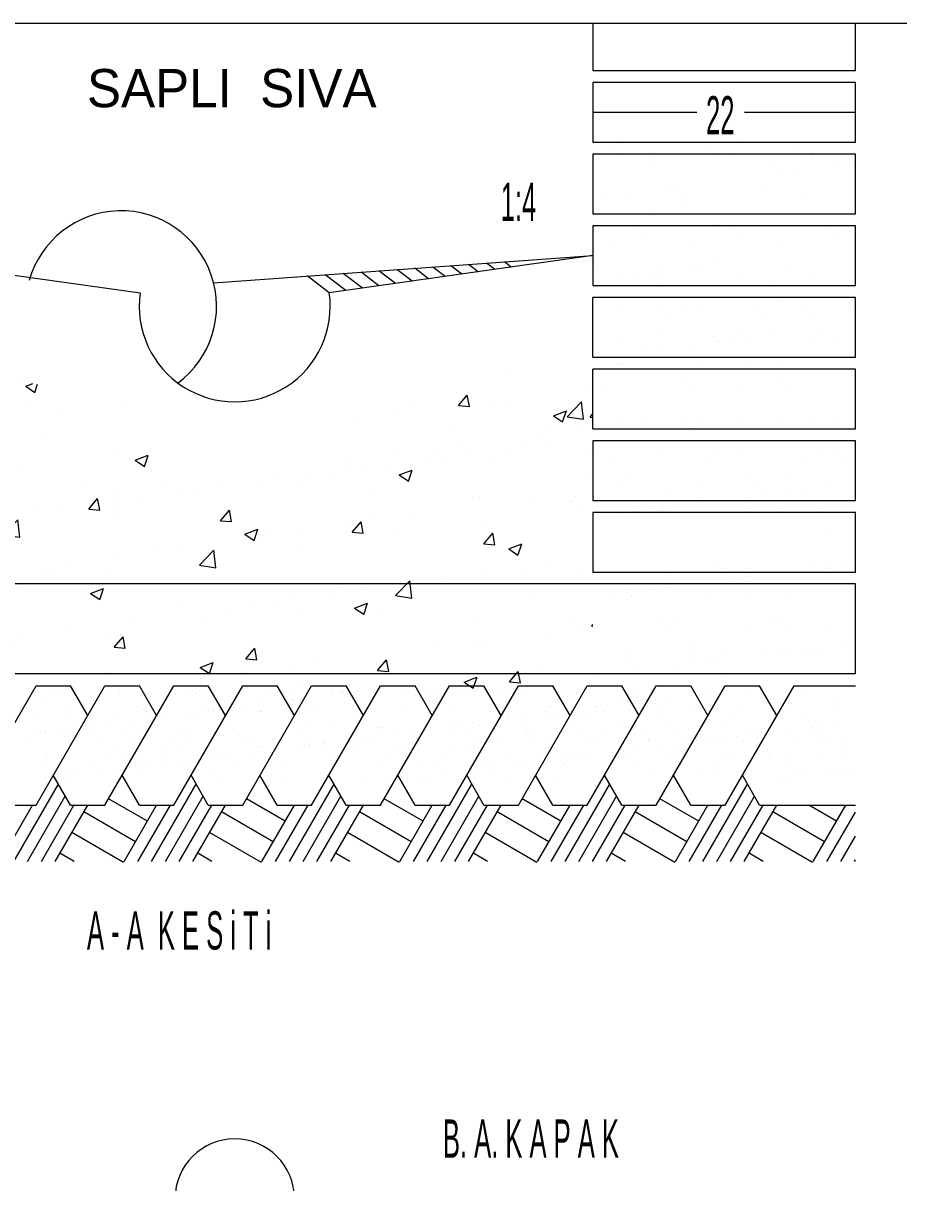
# Model space of a CAD drawing. Header units: millimetres. Extents: x 35860 to 71103, y -11298 to -8385.
# Drawn here: x 68276.5 to 68637.4, y -10281.7 to -9808.2 of the extents above; entities that cross this region are included whole.
import ezdxf

# ---------------------------------------------------------------- set-up
doc = ezdxf.new("R2010")
doc.units = ezdxf.units.MM
doc.header["$MEASUREMENT"] = 0
doc.layers.get('0').update_dxf_attribs({"lineweight": 15})
doc.layers.add('02', color=2, linetype='Continuous', lineweight=20)

# ---------------------------------------------------------------- blocks, each defined once
blk = doc.blocks.new('*X547')
at = {"color": 0}
for p, q in [((156.2503, 86.2706), (156.2503, 86.2706)), ((156.2687, 86.2537), (156.2687, 86.2537)), ((156.6563, 86.2618), (156.6563, 86.2618)), ((156.2211, 86.2252), (156.2211, 86.2252)), ((156.5325, 86.2257), (156.5325, 86.2257)), ((156.6283, 86.2124), (156.6283, 86.2124)), ((156.844, 86.2263), (156.844, 86.2263)), ((156.8842, 86.2112), (156.8842, 86.2112)), ((156.2633, 86.1983), (156.2633, 86.1983)), ((156.3557, 86.174), (156.3557, 86.174)), ((156.3666, 86.2091), (156.3666, 86.2091)), ((156.5747, 86.1989), (156.5747, 86.1989)), ((156.8861, 86.1994), (156.8861, 86.1994)), ((157.0223, 86.1779), (157.0223, 86.1779)), ((156.7558, 86.1706), (156.7558, 86.1706)), ((156.7743, 86.1537), (156.7743, 86.1537)), ((156.8344, 86.1531), (156.8344, 86.1531)), ((156.9702, 86.171), (156.9702, 86.171)), ((156.4151, 86.1016), (156.4151, 86.1016)), ((156.4319, 86.1002), (156.4319, 86.1002)), ((156.7265, 86.1021), (156.7265, 86.1021)), ((156.2147, 86.0716), (156.2147, 86.0716)), ((156.296, 86.0823), (156.296, 86.0823)), ((156.4552, 86.0828), (156.4552, 86.0828)), ((156.4736, 86.0659), (156.4736, 86.0659)), ((156.8613, 86.0739), (156.8613, 86.0739)), ((156.3729, 86.0164), (156.3729, 86.0164)), ((156.5606, 85.9862), (156.5606, 85.9862)), ((156.6346, 86.0197), (156.6346, 86.0197)), ((156.8904, 86.0185), (156.8904, 86.0185)), ((156.9608, 85.9827), (156.9608, 85.9827)), ((156.173, 85.9781), (156.173, 85.9781)), ((156.3019, 85.9747), (156.3019, 85.9747)), ((156.3441, 85.9479), (156.3441, 85.9479)), ((156.6133, 85.9753), (156.6133, 85.9753)), ((156.6555, 85.9484), (156.6555, 85.9484)), ((156.9247, 85.9759), (156.9247, 85.9759)), ((156.9669, 85.949), (156.9669, 85.949)), ((156.9792, 85.9659), (156.9792, 85.9659)), ((156.244, 85.9175), (156.244, 85.9175)), ((156.4998, 85.9162), (156.4998, 85.9162)), ((156.7699, 85.926), (156.7699, 85.926)), ((156.1845, 85.8506), (156.1845, 85.8506)), ((156.3882, 85.8355), (156.3882, 85.8355)), ((156.4959, 85.8512), (156.4959, 85.8512)), ((156.5241, 85.8534), (156.5241, 85.8534)), ((156.5761, 85.8602), (156.5761, 85.8602)), ((156.8073, 85.8517), (156.8073, 85.8517)), ((156.2549, 85.8179), (156.2549, 85.8179)), ((156.3069, 85.8248), (156.3069, 85.8248)), ((156.3596, 85.8072), (156.3596, 85.8072)), ((156.3792, 85.8237), (156.3792, 85.8237)), ((156.6409, 85.827), (156.6409, 85.827)), ((156.7656, 85.7984), (156.7656, 85.7984)), ((156.8967, 85.8258), (156.8967, 85.8258)), ((156.378, 85.7903), (156.378, 85.7903)), ((156.2503, 85.7248), (156.2503, 85.7248)), ((156.3827, 85.7243), (156.3827, 85.7243)), ((156.5061, 85.7235), (156.5061, 85.7235)), ((156.6941, 85.7249), (156.6941, 85.7249)), ((156.7762, 85.7333), (156.7762, 85.7333)), ((157.0055, 85.7255), (157.0055, 85.7255)), ((156.4248, 85.6975), (156.4248, 85.6975)), ((156.465, 85.7106), (156.465, 85.7106)), ((156.7362, 85.698), (156.7362, 85.698)), ((156.8651, 85.7072), (156.8651, 85.7072)), ((156.8836, 85.6903), (156.8836, 85.6903)), ((156.3855, 85.631), (156.3855, 85.631)), ((156.5645, 85.6194), (156.5645, 85.6194)), ((156.6163, 85.6066), (156.6163, 85.6066)), ((156.6472, 85.6343), (156.6472, 85.6343)), ((156.6683, 85.6135), (156.6683, 85.6135)), ((156.7496, 85.6242), (156.7496, 85.6242)), ((156.903, 85.6331), (156.903, 85.6331)), ((156.9706, 85.6106), (156.9706, 85.6106)), ((156.2652, 85.6002), (156.2652, 85.6002)), ((156.3471, 85.5712), (156.3471, 85.5712)), ((156.3991, 85.578), (156.3991, 85.578)), ((156.4804, 85.5887), (156.4804, 85.5887)), ((156.5766, 85.6008), (156.5766, 85.6008)), ((156.583, 85.6025), (156.583, 85.6025)), ((156.8881, 85.6013), (156.8881, 85.6013)), ((156.2113, 85.5533), (156.2113, 85.5533)), ((156.2566, 85.5321), (156.2566, 85.5321)), ((156.2639, 85.5316), (156.2639, 85.5316)), ((156.5124, 85.5309), (156.5124, 85.5309)), ((156.7825, 85.5406), (156.7825, 85.5406)), ((156.2823, 85.5147), (156.2823, 85.5147)), ((156.67, 85.5228), (156.67, 85.5228)), ((156.4634, 85.4739), (156.4634, 85.4739)), ((156.7748, 85.4745), (156.7748, 85.4745)), ((156.1942, 85.4465), (156.1942, 85.4465)), ((156.5056, 85.4471), (156.5056, 85.4471)), ((156.6535, 85.4417), (156.6535, 85.4417)), ((156.817, 85.4476), (156.817, 85.4476)), ((156.2629, 85.3394), (156.2629, 85.3394)), ((156.346, 85.3498), (156.346, 85.3498)), ((156.4689, 85.3438), (156.4689, 85.3438)), ((156.5187, 85.3382), (156.5187, 85.3382)), ((156.6574, 85.3503), (156.6574, 85.3503)), ((156.7888, 85.3479), (156.7888, 85.3479)), ((156.9688, 85.3509), (156.9688, 85.3509)), ((156.4873, 85.3269), (156.4873, 85.3269)), ((156.8749, 85.335), (156.8749, 85.335)), ((156.0343, 85.2711), (156.0343, 85.2711)), ((155.6838, 85.2249), (155.6838, 85.2249)), ((155.7651, 85.2356), (155.7651, 85.2356)), ((155.9009, 85.2535), (155.9009, 85.2535)), ((155.953, 85.2604), (155.953, 85.2604)), ((156.1867, 85.2392), (156.1867, 85.2392)), ((156.3981, 85.2456), (156.3981, 85.2456)), ((156.5743, 85.2472), (156.5743, 85.2472)), ((156.6598, 85.249), (156.6598, 85.249)), ((156.9156, 85.2478), (156.9156, 85.2478)), ((156.9745, 85.2438), (156.9745, 85.2438)), ((156.9929, 85.2269), (156.9929, 85.2269)), ((155.4146, 85.1895), (155.4146, 85.1895)), ((155.4959, 85.2002), (155.4959, 85.2002)), ((155.6318, 85.2181), (155.6318, 85.2181)), ((156.2328, 85.2229), (156.2328, 85.2229)), ((156.5442, 85.2235), (156.5442, 85.2235)), ((156.8556, 85.2241), (156.8556, 85.2241)), ((155.1455, 85.1541), (155.1455, 85.1541)), ((155.2268, 85.1648), (155.2268, 85.1648)), ((155.3626, 85.1826), (155.3626, 85.1826)), ((156.2737, 85.1594), (156.2737, 85.1594)), ((156.6738, 85.156), (156.6738, 85.156)), ((156.7951, 85.1552), (156.7951, 85.1552)), ((154.8242, 85.1118), (154.8242, 85.1118)), ((154.8763, 85.1186), (154.8763, 85.1186)), ((154.9576, 85.1293), (154.9576, 85.1293)), ((155.0934, 85.1472), (155.0934, 85.1472)), ((156.2692, 85.1467), (156.2692, 85.1467)), ((156.525, 85.1455), (156.525, 85.1455)), ((156.6923, 85.1391), (156.6923, 85.1391)), ((156.8007, 85.113), (156.8007, 85.113)), ((156.8527, 85.1199), (156.8527, 85.1199)), ((156.934, 85.1306), (156.934, 85.1306)), ((154.5551, 85.0763), (154.5551, 85.0763)), ((154.6071, 85.0832), (154.6071, 85.0832)), ((154.6884, 85.0939), (154.6884, 85.0939)), ((156.4267, 85.0994), (156.4267, 85.0994)), ((156.5315, 85.0776), (156.5315, 85.0776)), ((156.5835, 85.0845), (156.5835, 85.0845)), ((156.6648, 85.0952), (156.6648, 85.0952)), ((156.7382, 85.0999), (156.7382, 85.0999)), ((154.3379, 85.0477), (154.3379, 85.0477)), ((154.4192, 85.0584), (154.4192, 85.0584)), ((156.2623, 85.0422), (156.2623, 85.0422)), ((156.3144, 85.049), (156.3144, 85.049)), ((156.3732, 85.0682), (156.3732, 85.0682)), ((156.3917, 85.0513), (156.3917, 85.0513)), ((156.3957, 85.0597), (156.3957, 85.0597)), ((156.4044, 85.053), (156.4044, 85.053)), ((156.6661, 85.0563), (156.6661, 85.0563)), ((156.7793, 85.0594), (156.7793, 85.0594)), ((156.9219, 85.0551), (156.9219, 85.0551)), ((156.9364, 84.9737), (156.9364, 84.9737)), ((156.178, 84.8839), (156.178, 84.8839)), ((157.0262, 84.8838), (157.0262, 84.8838)), ((156.1961, 84.8484), (156.1961, 84.8484)), ((156.4107, 84.8603), (156.4107, 84.8603)), ((156.5075, 84.849), (156.5075, 84.849)), ((156.5782, 84.8804), (156.5782, 84.8804)), ((156.5966, 84.8635), (156.5966, 84.8635)), ((156.6724, 84.8636), (156.6724, 84.8636)), ((156.757, 84.8484), (156.757, 84.8484)), ((156.8189, 84.8495), (156.8189, 84.8495)), ((156.8929, 84.8663), (156.8929, 84.8663)), ((156.9282, 84.8624), (156.9282, 84.8624)), ((156.9449, 84.8731), (156.9449, 84.8731)), ((156.9842, 84.8716), (156.9842, 84.8716)), ((156.4879, 84.813), (156.4879, 84.813)), ((156.6237, 84.8308), (156.6237, 84.8308)), ((156.6757, 84.8377), (156.6757, 84.8377)), ((156.2187, 84.7775), (156.2187, 84.7775)), ((156.2776, 84.7926), (156.2776, 84.7926)), ((156.296, 84.7758), (156.296, 84.7758)), ((156.3545, 84.7954), (156.3545, 84.7954)), ((156.4066, 84.8022), (156.4066, 84.8022)), ((156.6836, 84.7838), (156.6836, 84.7838)), ((156.2818, 84.7614), (156.2818, 84.7614)), ((156.5376, 84.7601), (156.5376, 84.7601)), ((156.8077, 84.7699), (156.8077, 84.7699)), ((156.383, 84.696), (156.383, 84.696)), ((156.4365, 84.6953), (156.4365, 84.6953)), ((156.7479, 84.6958), (156.7479, 84.6958)), ((156.417, 84.6676), (156.417, 84.6676)), ((156.6787, 84.6709), (156.6787, 84.6709)), ((156.7832, 84.6926), (156.7832, 84.6926)), ((156.8016, 84.6757), (156.8016, 84.6757)), ((156.9345, 84.6697), (156.9345, 84.6697)), ((156.9851, 84.6195), (156.9851, 84.6195)), ((156.2769, 84.598), (156.2769, 84.598)), ((156.4825, 84.6048), (156.4825, 84.6048)), ((156.501, 84.5879), (156.501, 84.5879)), ((156.5883, 84.5986), (156.5883, 84.5986)), ((156.7159, 84.5841), (156.7159, 84.5841)), ((156.7679, 84.5909), (156.7679, 84.5909)), ((156.8492, 84.6016), (156.8492, 84.6016)), ((156.8886, 84.596), (156.8886, 84.596)), ((156.8997, 84.5991), (156.8997, 84.5991)), ((156.2881, 84.5687), (156.2881, 84.5687)), ((156.4467, 84.5486), (156.4467, 84.5486)), ((156.4988, 84.5555), (156.4988, 84.5555)), ((156.5439, 84.5674), (156.5439, 84.5674)), ((156.5801, 84.5662), (156.5801, 84.5662)), ((156.814, 84.5772), (156.814, 84.5772)), ((156.1775, 84.5132), (156.1775, 84.5132)), ((156.1819, 84.5171), (156.1819, 84.5171)), ((156.2296, 84.52), (156.2296, 84.52)), ((156.3109, 84.5307), (156.3109, 84.5307)), ((156.588, 84.5082), (156.588, 84.5082))]:
    blk.add_line(p, q, dxfattribs=at)
blk = doc.blocks.new('*X546')
at = {"color": 0}
for p, q in [((155.899, 85.5004), (155.899, 85.5004)), ((153.9747, 85.48), (153.9747, 85.48)), ((154.1666, 85.4882), (154.1666, 85.4882)), ((154.295, 85.4664), (154.295, 85.4664)), ((154.3154, 85.4576), (154.339, 85.4666)), ((154.3154, 85.4576), (154.3453, 85.4374)), ((154.3453, 85.4373), (154.3544, 85.4644)), ((156.1491, 85.455), (156.1491, 85.455)), ((155.7293, 85.3945), (155.7582, 85.429)), ((155.7652, 85.3913), (155.7583, 85.4289)), ((154.1012, 85.3994), (154.1012, 85.3994)), ((154.3109, 85.4035), (154.3109, 85.4035)), ((154.4215, 85.3858), (154.4215, 85.3858)), ((154.6282, 85.4085), (154.6282, 85.4085)), ((155.5762, 85.4123), (155.5762, 85.4123)), ((155.7293, 85.3945), (155.7652, 85.3914)), ((155.8375, 85.41), (155.8375, 85.41)), ((155.8965, 85.3988), (155.8965, 85.3988)), ((156.04, 85.3615), (156.082, 85.3776)), ((156.0699, 85.3412), (156.082, 85.3775)), ((156.0847, 85.3583), (156.1315, 85.4071)), ((156.1382, 85.35), (156.1315, 85.4069)), ((153.9993, 85.3585), (153.9993, 85.3585)), ((154.2783, 85.3484), (154.2783, 85.3484)), ((155.3824, 85.3452), (155.3824, 85.3452)), ((155.5344, 85.3716), (155.5344, 85.3716)), ((156.04, 85.3615), (156.0698, 85.3413)), ((156.0847, 85.3583), (156.1381, 85.3501)), ((156.1597, 85.3569), (156.1685, 85.3675)), ((156.1597, 85.3569), (156.1685, 85.3561)), ((154.3862, 85.3012), (154.3862, 85.3012)), ((155.7027, 85.3317), (155.7027, 85.3317)), ((156.023, 85.3182), (156.023, 85.3182)), ((156.1201, 85.3136), (156.1201, 85.3136)), ((153.8285, 85.2707), (153.8533, 85.2802)), ((153.8412, 85.2438), (153.8534, 85.28)), ((153.9284, 85.2884), (153.9284, 85.2884)), ((154.159, 85.2713), (154.159, 85.2713)), ((155.7411, 85.2637), (155.7411, 85.2637)), ((156.003, 85.2908), (156.003, 85.2908)), ((153.8285, 85.2524), (153.8411, 85.2439)), ((154.0088, 85.2515), (154.0088, 85.2515)), ((154.6117, 85.246), (154.6117, 85.246)), ((154.6736, 85.216), (154.7156, 85.2321)), ((154.7035, 85.1957), (154.7156, 85.232)), ((155.5139, 85.2338), (155.5139, 85.2338)), ((155.6531, 85.2307), (155.6531, 85.2307)), ((156.1418, 85.2553), (156.1418, 85.2553)), ((154.3036, 85.2037), (154.3036, 85.2037)), ((154.6736, 85.216), (154.7034, 85.1959)), ((155.3637, 85.214), (155.3637, 85.214)), ((155.8302, 85.2103), (155.8302, 85.2103)), ((153.8553, 85.175), (153.8553, 85.175)), ((153.992, 85.1587), (153.992, 85.1587)), ((154.1756, 85.1614), (154.1756, 85.1614)), ((155.3032, 85.1706), (155.3032, 85.1706)), ((155.5271, 85.1719), (155.5271, 85.1719)), ((155.5358, 85.1679), (155.5778, 85.1841)), ((155.5358, 85.1679), (155.5657, 85.1478)), ((155.5657, 85.1477), (155.5779, 85.1839)), ((156.1468, 85.159), (156.1468, 85.159)), ((154.0911, 85.0938), (154.12, 85.1283)), ((154.1271, 85.0906), (154.1201, 85.1282)), ((154.4959, 85.1479), (154.4959, 85.1479)), ((154.6073, 85.1145), (154.6073, 85.1145)), ((154.7575, 85.1342), (154.7575, 85.1342)), ((155.2191, 85.1296), (155.2191, 85.1296)), ((154.0911, 85.0938), (154.127, 85.0907)), ((154.5215, 85.0562), (154.5504, 85.0906)), ((154.5574, 85.0529), (154.5505, 85.0905)), ((155.4568, 85.1073), (155.4568, 85.1073)), ((155.7771, 85.0938), (155.7771, 85.0938)), ((155.7969, 85.0989), (155.7969, 85.0989)), ((155.9622, 85.077), (155.9622, 85.077)), ((156.0974, 85.0803), (156.0974, 85.0803)), ((156.1124, 85.0968), (156.1124, 85.0968)), ((154.1694, 85.0225), (154.2114, 85.0386)), ((154.1993, 85.0022), (154.2115, 85.0385)), ((154.2284, 85.0646), (154.2284, 85.0646)), ((154.5215, 85.0562), (154.5573, 85.053)), ((154.6034, 85.0505), (154.6034, 85.0505)), ((154.6044, 85.0462), (154.6044, 85.0462)), ((154.9518, 85.0185), (154.9808, 85.053)), ((154.9878, 85.0153), (154.9808, 85.0529)), ((155.447, 85.0389), (155.447, 85.0389)), ((156.1345, 85.0555), (156.1345, 85.0555)), ((153.8509, 85.0149), (153.8509, 85.0149)), ((154.0011, 85.0347), (154.0011, 85.0347)), ((154.1694, 85.0225), (154.1993, 85.0023)), ((154.2433, 84.9725), (154.29, 85.0212)), ((154.2967, 84.9641), (154.2901, 85.0211)), ((154.2963, 85.004), (154.2963, 85.004)), ((154.9518, 85.0185), (154.9877, 85.0154)), ((155.3822, 84.9809), (155.4111, 85.0153)), ((155.4181, 84.9776), (155.4112, 85.0152)), ((155.5833, 85.0271), (155.5833, 85.0271)), ((155.8229, 85.0106), (155.8229, 85.0106)), ((154.2433, 84.9725), (154.2966, 84.9642)), ((154.2535, 84.9904), (154.2535, 84.9904)), ((155.0317, 84.9744), (155.0737, 84.9905)), ((155.0317, 84.9744), (155.0615, 84.9543)), ((155.0616, 84.9542), (155.0738, 84.9904)), ((155.0971, 84.9788), (155.0971, 84.9788)), ((155.2059, 84.9774), (155.2059, 84.9774)), ((155.3561, 84.9972), (155.3561, 84.9972)), ((155.3822, 84.9809), (155.4181, 84.9777)), ((155.5198, 84.9721), (155.5198, 84.9721)), ((155.8125, 84.9432), (155.8415, 84.9777)), ((155.8485, 84.94), (155.8415, 84.9776)), ((153.9036, 84.9304), (153.9036, 84.9304)), ((153.9847, 84.959), (153.9847, 84.959)), ((154.8269, 84.9275), (154.8269, 84.9275)), ((154.8836, 84.8732), (154.9303, 84.9219)), ((154.937, 84.8648), (154.9304, 84.9218)), ((155.2118, 84.9299), (155.2118, 84.9299)), ((155.8125, 84.9432), (155.8484, 84.9401)), ((155.894, 84.9264), (155.936, 84.9425)), ((155.894, 84.9264), (155.9238, 84.9062)), ((155.9239, 84.9061), (155.9361, 84.9424)), ((154.5997, 84.8976), (154.5997, 84.8976)), ((154.7472, 84.9188), (154.7472, 84.9188)), ((154.9001, 84.8849), (154.9001, 84.8849)), ((156.0261, 84.889), (156.0261, 84.889)), ((154.0588, 84.8549), (154.0588, 84.8549)), ((154.3973, 84.8587), (154.3973, 84.8587)), ((154.4495, 84.8778), (154.4495, 84.8778)), ((154.5971, 84.8465), (154.5971, 84.8465)), ((154.8836, 84.8732), (154.937, 84.8649)), ((155.9546, 84.8601), (155.9546, 84.8601)), ((156.1272, 84.8558), (156.1272, 84.8558)), ((154.0705, 84.8279), (154.0705, 84.8279)), ((154.3791, 84.8413), (154.3791, 84.8413)), ((154.6994, 84.8278), (154.6994, 84.8278)), ((155.0197, 84.8143), (155.0197, 84.8143)), ((155.5239, 84.7739), (155.5707, 84.8226)), ((155.5774, 84.7655), (155.5707, 84.8225)), ((155.6761, 84.8289), (155.6761, 84.8289)), ((155.8044, 84.8403), (155.8044, 84.8403)), ((155.8156, 84.8108), (155.8156, 84.8108)), ((153.8433, 84.798), (153.8433, 84.798)), ((153.865, 84.7878), (153.865, 84.7878)), ((154.0473, 84.7986), (154.0473, 84.7986)), ((154.1853, 84.7743), (154.1853, 84.7743)), ((154.289, 84.8043), (154.289, 84.8043)), ((154.5276, 84.7809), (154.5696, 84.797)), ((154.5276, 84.7809), (154.5574, 84.7608)), ((154.5575, 84.7606), (154.5696, 84.7969)), ((155.34, 84.8007), (155.34, 84.8007)), ((155.4255, 84.7904), (155.4255, 84.7904)), ((155.5125, 84.7724), (155.5125, 84.7724)), ((155.5239, 84.7739), (155.5773, 84.7656)), ((155.6603, 84.7872), (155.6603, 84.7872)), ((155.9806, 84.7737), (155.9806, 84.7737)), ((153.9774, 84.7593), (153.9774, 84.7593)), ((154.5056, 84.7607), (154.5056, 84.7607)), ((154.8259, 84.7472), (154.8259, 84.7472)), ((155.048, 84.7408), (155.048, 84.7408)), ((155.1462, 84.7337), (155.1462, 84.7337)), ((155.1982, 84.7605), (155.1982, 84.7605)), ((155.3262, 84.7688), (155.3262, 84.7688)), ((155.3898, 84.7328), (155.4319, 84.749)), ((155.3898, 84.7328), (155.4197, 84.7127)), ((155.4198, 84.7126), (155.4319, 84.7488)), ((154.9763, 84.7088), (154.9763, 84.7088)), ((155.2045, 84.7302), (155.2045, 84.7302)), ((155.4665, 84.7201), (155.4665, 84.7201)), ((155.7868, 84.7066), (155.7868, 84.7066)), ((154.1744, 84.6425), (154.2033, 84.677)), ((154.2103, 84.6393), (154.2034, 84.6769)), ((154.4418, 84.661), (154.4418, 84.661)), ((154.6691, 84.6909), (154.6691, 84.6909)), ((154.8928, 84.6852), (154.8928, 84.6852)), ((156.1071, 84.6931), (156.1071, 84.6931)), ((156.1643, 84.6746), (156.1685, 84.679)), ((156.1643, 84.6746), (156.1685, 84.6739)), ((154.1744, 84.6425), (154.2102, 84.6394)), ((154.2916, 84.6412), (154.2916, 84.6412)), ((154.5898, 84.6468), (154.5898, 84.6468)), ((154.6047, 84.6049), (154.6337, 84.6393)), ((154.6264, 84.6487), (154.6264, 84.6487)), ((154.6407, 84.6016), (154.6337, 84.6392)), ((155.7967, 84.6235), (155.7967, 84.6235)), ((156.024, 84.6534), (156.024, 84.6534)), ((156.1199, 84.6561), (156.1199, 84.6561)), ((153.9127, 84.5913), (153.9127, 84.5913)), ((154.0234, 84.5874), (154.0654, 84.6035)), ((154.0234, 84.5874), (154.0533, 84.5672)), ((154.0533, 84.5671), (154.0655, 84.6034)), ((154.2765, 84.5887), (154.2765, 84.5887)), ((154.2817, 84.6045), (154.2817, 84.6045)), ((154.6047, 84.6049), (154.6406, 84.6017)), ((155.0351, 84.5672), (155.064, 84.6017)), ((155.071, 84.564), (155.0641, 84.6016)), ((155.6465, 84.6037), (155.6465, 84.6037)), ((155.8083, 84.6111), (155.8083, 84.6111)), ((153.9394, 84.5499), (153.9394, 84.5499)), ((153.9701, 84.5595), (153.9701, 84.5595)), ((154.8857, 84.5393), (154.9277, 84.5555)), ((154.9156, 84.5191), (154.9278, 84.5553)), ((155.0351, 84.5672), (155.0709, 84.5641)), ((155.2676, 84.5538), (155.2676, 84.5538)), ((155.4654, 84.5296), (155.4944, 84.564)), ((155.5014, 84.5263), (155.4944, 84.5639)), ((155.5052, 84.5727), (155.5052, 84.5727)), ((153.9266, 84.5286), (153.9266, 84.5286)), ((154.2597, 84.5363), (154.2597, 84.5363)), ((154.58, 84.5228), (154.58, 84.5228)), ((154.8857, 84.5393), (154.9156, 84.5192)), ((154.9003, 84.5093), (154.9003, 84.5093)), ((155.0404, 84.5239), (155.0404, 84.5239)), ((155.1972, 84.5304), (155.1972, 84.5304)), ((155.4654, 84.5296), (155.5013, 84.5264)), ((155.748, 84.4913), (155.79, 84.5074)), ((155.7779, 84.471), (155.7901, 84.5073)), ((155.8958, 84.4919), (155.9247, 84.5264)), ((155.9317, 84.4886), (155.9248, 84.5263)), ((156.0013, 84.531), (156.0013, 84.531)), ((154.8855, 84.4854), (154.8855, 84.4854)), ((154.8902, 84.5041), (154.8902, 84.5041)), ((155.2206, 84.4957), (155.2206, 84.4957)), ((155.5409, 84.4822), (155.5409, 84.4822)), ((155.6514, 84.4709), (155.6514, 84.4709)), ((155.748, 84.4913), (155.7778, 84.4711)), ((155.8612, 84.4687), (155.8612, 84.4687)), ((155.8958, 84.4919), (155.9317, 84.4888))]:
    blk.add_line(p, q, dxfattribs=at)
blk = doc.blocks.new('*X540')
at = {"color": 0}
for p, q in [((154.3749, 84.4438), (154.3749, 84.4438)), ((154.3893, 84.4613), (154.3893, 84.4613)), ((154.4319, 84.4518), (154.4319, 84.4518)), ((154.5284, 84.443), (154.5284, 84.443)), ((154.6188, 84.4521), (154.6188, 84.4521)), ((154.6219, 84.4661), (154.6219, 84.4661)), ((154.6904, 84.4489), (154.6904, 84.4489)), ((154.8056, 84.4524), (154.8056, 84.4524)), ((154.8475, 84.4509), (154.8475, 84.4509)), ((154.862, 84.464), (154.862, 84.464)), ((154.873, 84.4539), (154.873, 84.4539)), ((154.9925, 84.4528), (154.9925, 84.4528)), ((155.001, 84.4501), (155.001, 84.4501)), ((155.1056, 84.4587), (155.1056, 84.4587)), ((155.157, 84.4306), (155.157, 84.4306)), ((155.163, 84.456), (155.163, 84.456)), ((155.1793, 84.4531), (155.1793, 84.4531)), ((155.1883, 84.4347), (155.1883, 84.4347)), ((155.2371, 84.4411), (155.2371, 84.4411)), ((155.3185, 84.4519), (155.3185, 84.4519)), ((155.3201, 84.458), (155.3201, 84.458)), ((155.3457, 84.4567), (155.3457, 84.4567)), ((155.3498, 84.456), (155.3498, 84.456)), ((155.3567, 84.4465), (155.3567, 84.4465)), ((155.3662, 84.4534), (155.3662, 84.4534)), ((155.3986, 84.4624), (155.3986, 84.4624)), ((155.4736, 84.4572), (155.4736, 84.4572)), ((155.553, 84.4538), (155.553, 84.4538)), ((155.5893, 84.4514), (155.5893, 84.4514)), ((155.6356, 84.4631), (155.6356, 84.4631)), ((155.7399, 84.4541), (155.7399, 84.4541)), ((155.7927, 84.4651), (155.7927, 84.4651)), ((155.8294, 84.4493), (155.8294, 84.4493)), ((155.8405, 84.4392), (155.8405, 84.4392)), ((155.9267, 84.4545), (155.9267, 84.4545)), ((155.9462, 84.4643), (155.9462, 84.4643)), ((156.073, 84.444), (156.073, 84.444)), ((156.1136, 84.4548), (156.1136, 84.4548)), ((156.3004, 84.4551), (156.3004, 84.4551)), ((156.3131, 84.4419), (156.3131, 84.4419)), ((156.3242, 84.4318), (156.3242, 84.4318)), ((156.3429, 84.4314), (156.3429, 84.4314)), ((156.3741, 84.4355), (156.3741, 84.4355)), ((156.4229, 84.4419), (156.4229, 84.4419)), ((156.4873, 84.4555), (156.4873, 84.4555)), ((156.5044, 84.4526), (156.5044, 84.4526)), ((156.5356, 84.4568), (156.5356, 84.4568)), ((156.5567, 84.4366), (156.5567, 84.4366)), ((156.5844, 84.4632), (156.5844, 84.4632)), ((156.6741, 84.4558), (156.6741, 84.4558)), ((156.7968, 84.4346), (156.7968, 84.4346)), ((156.861, 84.4562), (156.861, 84.4562)), ((154.3362, 84.3934), (154.3362, 84.3934)), ((154.4415, 84.4134), (154.4415, 84.4134)), ((154.523, 84.3937), (154.523, 84.3937)), ((154.6816, 84.4114), (154.6816, 84.4114)), ((154.6927, 84.4013), (154.6927, 84.4013)), ((154.7099, 84.3941), (154.7099, 84.3941)), ((154.8653, 84.3922), (154.8653, 84.3922)), ((154.8967, 84.3944), (154.8967, 84.3944)), ((154.914, 84.3986), (154.914, 84.3986)), ((154.9252, 84.4061), (154.9252, 84.4061)), ((154.9286, 84.3946), (154.9286, 84.3946)), ((154.9955, 84.4094), (154.9955, 84.4094)), ((155.0268, 84.4135), (155.0268, 84.4135)), ((155.0755, 84.4199), (155.0755, 84.4199)), ((155.0836, 84.3947), (155.0836, 84.3947)), ((155.0857, 84.3966), (155.0857, 84.3966)), ((155.1653, 84.404), (155.1653, 84.404)), ((155.1764, 84.3939), (155.1764, 84.3939)), ((155.2392, 84.3959), (155.2392, 84.3959)), ((155.2704, 84.3951), (155.2704, 84.3951)), ((155.4012, 84.4017), (155.4012, 84.4017)), ((155.4089, 84.3987), (155.4089, 84.3987)), ((155.4573, 84.3954), (155.4573, 84.3954)), ((155.5583, 84.4037), (155.5583, 84.4037)), ((155.6441, 84.3958), (155.6441, 84.3958)), ((155.649, 84.3966), (155.649, 84.3966)), ((155.7118, 84.403), (155.7118, 84.403)), ((155.831, 84.3961), (155.831, 84.3961)), ((155.8738, 84.4088), (155.8738, 84.4088)), ((155.8927, 84.3913), (155.8927, 84.3913)), ((156.0178, 84.3964), (156.0178, 84.3964)), ((156.0309, 84.4108), (156.0309, 84.4108)), ((156.0511, 84.393), (156.0511, 84.393)), ((156.0999, 84.3994), (156.0999, 84.3994)), ((156.1814, 84.4101), (156.1814, 84.4101)), ((156.1843, 84.4101), (156.1843, 84.4101)), ((156.2047, 84.3968), (156.2047, 84.3968)), ((156.2126, 84.4142), (156.2126, 84.4142)), ((156.2614, 84.4207), (156.2614, 84.4207)), ((156.3464, 84.4159), (156.3464, 84.4159)), ((156.3915, 84.3971), (156.3915, 84.3971)), ((156.5035, 84.4179), (156.5035, 84.4179)), ((156.5784, 84.3975), (156.5784, 84.3975)), ((156.6569, 84.4172), (156.6569, 84.4172)), ((156.7652, 84.3978), (156.7652, 84.3978)), ((156.8079, 84.4244), (156.8079, 84.4244)), ((156.819, 84.423), (156.819, 84.423)), ((156.9521, 84.3981), (156.9521, 84.3981)), ((156.9761, 84.425), (156.9761, 84.425)), ((154.456, 84.3875), (154.456, 84.3875)), ((154.5012, 84.3587), (154.5012, 84.3587)), ((154.591, 84.3561), (154.591, 84.3561)), ((154.6131, 84.3895), (154.6131, 84.3895)), ((154.6725, 84.3668), (154.6725, 84.3668)), ((154.7038, 84.3709), (154.7038, 84.3709)), ((154.7449, 84.3534), (154.7449, 84.3534)), ((154.7525, 84.3774), (154.7525, 84.3774)), ((154.7666, 84.3888), (154.7666, 84.3888)), ((154.834, 84.3881), (154.834, 84.3881)), ((155.6601, 84.3865), (155.6601, 84.3865)), ((155.7769, 84.3569), (155.7769, 84.3569)), ((155.8584, 84.3676), (155.8584, 84.3676)), ((155.8896, 84.3717), (155.8896, 84.3717)), ((155.9384, 84.3781), (155.9384, 84.3781)), ((156.0199, 84.3889), (156.0199, 84.3889)), ((156.112, 84.3546), (156.112, 84.3546)), ((156.1327, 84.3893), (156.1327, 84.3893)), ((156.1438, 84.3791), (156.1438, 84.3791)), ((156.269, 84.3566), (156.269, 84.3566)), ((156.3764, 84.384), (156.3764, 84.384)), ((156.4225, 84.3558), (156.4225, 84.3558)), ((156.5846, 84.3617), (156.5846, 84.3617)), ((156.6165, 84.3819), (156.6165, 84.3819)), ((156.6275, 84.3718), (156.6275, 84.3718)), ((156.7416, 84.3637), (156.7416, 84.3637)), ((156.8601, 84.3766), (156.8601, 84.3766)), ((156.8951, 84.3629), (156.8951, 84.3629)), ((156.9628, 84.3576), (156.9628, 84.3576)), ((154.3495, 84.3243), (154.3495, 84.3243)), ((154.3787, 84.3282), (154.3787, 84.3282)), ((154.3807, 84.3284), (154.3807, 84.3284)), ((154.4295, 84.3348), (154.4295, 84.3348)), ((154.4551, 84.3176), (154.4551, 84.3176)), ((154.511, 84.3456), (154.511, 84.3456)), ((154.5123, 84.3486), (154.5123, 84.3486)), ((154.5322, 84.3274), (154.5322, 84.3274)), ((154.5422, 84.3497), (154.5422, 84.3497)), ((154.6419, 84.318), (154.6419, 84.318)), ((154.6942, 84.3333), (154.6942, 84.3333)), ((154.8288, 84.3183), (154.8288, 84.3183)), ((154.8513, 84.3353), (154.8513, 84.3353)), ((154.985, 84.3514), (154.985, 84.3514)), ((154.996, 84.3412), (154.996, 84.3412)), ((155.0048, 84.3345), (155.0048, 84.3345)), ((155.0156, 84.3186), (155.0156, 84.3186)), ((155.1668, 84.3404), (155.1668, 84.3404)), ((155.2025, 84.319), (155.2025, 84.319)), ((155.2286, 84.3461), (155.2286, 84.3461)), ((155.3239, 84.3424), (155.3239, 84.3424)), ((155.3893, 84.3193), (155.3893, 84.3193)), ((155.4687, 84.344), (155.4687, 84.344)), ((155.4773, 84.3416), (155.4773, 84.3416)), ((155.4797, 84.3339), (155.4797, 84.3339)), ((155.5354, 84.3251), (155.5354, 84.3251)), ((155.5666, 84.3292), (155.5666, 84.3292)), ((155.5762, 84.3197), (155.5762, 84.3197)), ((155.6154, 84.3356), (155.6154, 84.3356)), ((155.6394, 84.3475), (155.6394, 84.3475)), ((155.6969, 84.3463), (155.6969, 84.3463)), ((155.7123, 84.3387), (155.7123, 84.3387)), ((155.7281, 84.3504), (155.7281, 84.3504)), ((155.763, 84.32), (155.763, 84.32)), ((155.7965, 84.3495), (155.7965, 84.3495)), ((155.9499, 84.3487), (155.9499, 84.3487)), ((155.9499, 84.3203), (155.9499, 84.3203)), ((155.9524, 84.3366), (155.9524, 84.3366)), ((155.9634, 84.3265), (155.9634, 84.3265)), ((156.1367, 84.3207), (156.1367, 84.3207)), ((156.196, 84.3313), (156.196, 84.3313)), ((156.3236, 84.321), (156.3236, 84.321)), ((156.4361, 84.3293), (156.4361, 84.3293)), ((156.4472, 84.3191), (156.4472, 84.3191)), ((156.5104, 84.3214), (156.5104, 84.3214)), ((156.6797, 84.3239), (156.6797, 84.3239)), ((156.6973, 84.3217), (156.6973, 84.3217)), ((156.7212, 84.3258), (156.7212, 84.3258)), ((156.7525, 84.33), (156.7525, 84.33)), ((156.8012, 84.3364), (156.8012, 84.3364)), ((156.8827, 84.3471), (156.8827, 84.3471)), ((156.8841, 84.322), (156.8841, 84.322)), ((156.914, 84.3512), (156.914, 84.3512)), ((156.9198, 84.3219), (156.9198, 84.3219)), ((154.3209, 84.3061), (154.3209, 84.3061)), ((154.3319, 84.2959), (154.3319, 84.2959)), ((154.4804, 84.3015), (154.4804, 84.3015)), ((154.5645, 84.3008), (154.5645, 84.3008)), ((154.6672, 84.3018), (154.6672, 84.3018)), ((154.8046, 84.2987), (154.8046, 84.2987)), ((154.8156, 84.2886), (154.8156, 84.2886)), ((154.8541, 84.3022), (154.8541, 84.3022)), ((154.9324, 84.279), (154.9324, 84.279)), ((155.0409, 84.3025), (155.0409, 84.3025)), ((155.0482, 84.2934), (155.0482, 84.2934)), ((155.0895, 84.281), (155.0895, 84.281)), ((155.2124, 84.2825), (155.2124, 84.2825)), ((155.2278, 84.3029), (155.2278, 84.3029)), ((155.2429, 84.2803), (155.2429, 84.2803)), ((155.2436, 84.2867), (155.2436, 84.2867)), ((155.2883, 84.2913), (155.2883, 84.2913)), ((155.2924, 84.2931), (155.2924, 84.2931)), ((155.2994, 84.2812), (155.2994, 84.2812)), ((155.3739, 84.3038), (155.3739, 84.3038)), ((155.405, 84.2861), (155.405, 84.2861)), ((155.4051, 84.3079), (155.4051, 84.3079)), ((155.4146, 84.3032), (155.4146, 84.3032)), ((155.4539, 84.3143), (155.4539, 84.3143)), ((155.5319, 84.286), (155.5319, 84.286)), ((155.562, 84.2881), (155.562, 84.2881)), ((155.6015, 84.3035), (155.6015, 84.3035)), ((155.7155, 84.2874), (155.7155, 84.2874)), ((155.772, 84.284), (155.772, 84.284)), ((155.7883, 84.3039), (155.7883, 84.3039)), ((155.8776, 84.2932), (155.8776, 84.2932)), ((155.9752, 84.3042), (155.9752, 84.3042)), ((156.0156, 84.2787), (156.0156, 84.2787)), ((156.0346, 84.2952), (156.0346, 84.2952)), ((156.162, 84.3046), (156.162, 84.3046)), ((156.1881, 84.2945), (156.1881, 84.2945)), ((156.3489, 84.3049), (156.3489, 84.3049)), ((156.3502, 84.3003), (156.3502, 84.3003)), ((156.3982, 84.2833), (156.3982, 84.2833)), ((156.4295, 84.2874), (156.4295, 84.2874)), ((156.4782, 84.2939), (156.4782, 84.2939)), ((156.5072, 84.3023), (156.5072, 84.3023)), ((156.5357, 84.3052), (156.5357, 84.3052)), ((156.5597, 84.3046), (156.5597, 84.3046)), ((156.591, 84.3087), (156.591, 84.3087)), ((156.6397, 84.3151), (156.6397, 84.3151)), ((156.6607, 84.3016), (156.6607, 84.3016)), ((156.7226, 84.3056), (156.7226, 84.3056)), ((156.8228, 84.3074), (156.8228, 84.3074)), ((156.9094, 84.3059), (156.9094, 84.3059)), ((156.9309, 84.3118), (156.9309, 84.3118)), ((156.9798, 84.3094), (156.9798, 84.3094)), ((154.3841, 84.2481), (154.3841, 84.2481)), ((154.3846, 84.2431), (154.3846, 84.2431)), ((154.4598, 84.2719), (154.4598, 84.2719)), ((154.5715, 84.2435), (154.5715, 84.2435)), ((154.6169, 84.2739), (154.6169, 84.2739)), ((154.6242, 84.246), (154.6242, 84.246)), ((154.7583, 84.2438), (154.7583, 84.2438)), ((154.7703, 84.2732), (154.7703, 84.2732)), ((154.8678, 84.2407), (154.8678, 84.2407)), ((154.8894, 84.24), (154.8894, 84.24)), ((154.9206, 84.2441), (154.9206, 84.2441)), ((154.9452, 84.2442), (154.9452, 84.2442)), ((154.9694, 84.2506), (154.9694, 84.2506)), ((155.0509, 84.2613), (155.0509, 84.2613)), ((155.0821, 84.2654), (155.0821, 84.2654)), ((155.1309, 84.2718), (155.1309, 84.2718)), ((155.132, 84.2445), (155.132, 84.2445)), ((155.3189, 84.2448), (155.3189, 84.2448)), ((155.5057, 84.2452), (155.5057, 84.2452)), ((155.6926, 84.2455), (155.6926, 84.2455)), ((155.7831, 84.2738), (155.7831, 84.2738)), ((155.8794, 84.2459), (155.8794, 84.2459)), ((156.0663, 84.2462), (156.0663, 84.2462)), ((156.0752, 84.2408), (156.0752, 84.2408)), ((156.1064, 84.2449), (156.1064, 84.2449)), ((156.1552, 84.2513), (156.1552, 84.2513)), ((156.2367, 84.2621), (156.2367, 84.2621)), ((156.2531, 84.2465), (156.2531, 84.2465)), ((156.2557, 84.2766), (156.2557, 84.2766)), ((156.2668, 84.2665), (156.2668, 84.2665)), ((156.268, 84.2662), (156.268, 84.2662)), ((156.2728, 84.241), (156.2728, 84.241)), ((156.3167, 84.2726), (156.3167, 84.2726)), ((156.4263, 84.2402), (156.4263, 84.2402)), ((156.44, 84.2469), (156.44, 84.2469)), ((156.4994, 84.2713), (156.4994, 84.2713)), ((156.5884, 84.2461), (156.5884, 84.2461)), ((156.6268, 84.2472), (156.6268, 84.2472)), ((156.7394, 84.2692), (156.7394, 84.2692)), ((156.7454, 84.2481), (156.7454, 84.2481)), ((156.7505, 84.2591), (156.7505, 84.2591)), ((156.8137, 84.2476), (156.8137, 84.2476)), ((156.8989, 84.2473), (156.8989, 84.2473)), ((156.9831, 84.2639), (156.9831, 84.2639)), ((157.0005, 84.2479), (157.0005, 84.2479)), ((154.3825, 84.2125), (154.3825, 84.2125)), ((154.5359, 84.2118), (154.5359, 84.2118)), ((154.6353, 84.2359), (154.6353, 84.2359)), ((154.6463, 84.208), (154.6463, 84.208)), ((154.698, 84.2176), (154.698, 84.2176)), ((154.7278, 84.2188), (154.7278, 84.2188)), ((154.7591, 84.2229), (154.7591, 84.2229)), ((154.8079, 84.2293), (154.8079, 84.2293)), ((154.855, 84.2196), (154.855, 84.2196)), ((155.0085, 84.2189), (155.0085, 84.2189)), ((155.1079, 84.2387), (155.1079, 84.2387)), ((155.119, 84.2285), (155.119, 84.2285)), ((155.1706, 84.2247), (155.1706, 84.2247)), ((155.3276, 84.2268), (155.3276, 84.2268)), ((155.3516, 84.2334), (155.3516, 84.2334)), ((155.4811, 84.226), (155.4811, 84.226)), ((155.5916, 84.2313), (155.5916, 84.2313)), ((155.6027, 84.2212), (155.6027, 84.2212)), ((155.6432, 84.2319), (155.6432, 84.2319)), ((155.7834, 84.2024), (155.7834, 84.2024)), ((155.8002, 84.2339), (155.8002, 84.2339)), ((155.8322, 84.2088), (155.8322, 84.2088)), ((155.8353, 84.226), (155.8353, 84.226)), ((155.9137, 84.2195), (155.9137, 84.2195)), ((155.9449, 84.2236), (155.9449, 84.2236)), ((155.9537, 84.2331), (155.9537, 84.2331)), ((155.9937, 84.2301), (155.9937, 84.2301)), ((156.0754, 84.2239), (156.0754, 84.2239)), ((156.0864, 84.2138), (156.0864, 84.2138)), ((156.1158, 84.239), (156.1158, 84.239)), ((156.319, 84.2186), (156.319, 84.2186)), ((156.5591, 84.2166), (156.5591, 84.2166)), ((156.5701, 84.2064), (156.5701, 84.2064)), ((156.8027, 84.2113), (156.8027, 84.2113)), ((156.9693, 84.2032), (156.9693, 84.2032)), ((157.0181, 84.2096), (157.0181, 84.2096)), ((154.4048, 84.1762), (154.4048, 84.1762)), ((154.4361, 84.1803), (154.4361, 84.1803)), ((154.4439, 84.1934), (154.4439, 84.1934)), ((154.4549, 84.1832), (154.4549, 84.1832)), ((154.4848, 84.1868), (154.4848, 84.1868)), ((154.5663, 84.1975), (154.5663, 84.1975)), ((154.5976, 84.2016), (154.5976, 84.2016)), ((154.6875, 84.1881), (154.6875, 84.1881)), ((154.9276, 84.186), (154.9276, 84.186)), ((154.9386, 84.1759), (154.9386, 84.1759)), ((155.1712, 84.1807), (155.1712, 84.1807)), ((155.4113, 84.1786), (155.4113, 84.1786)), ((155.5907, 84.177), (155.5907, 84.177)), ((155.6219, 84.1811), (155.6219, 84.1811)), ((155.6707, 84.1875), (155.6707, 84.1875)), ((155.7522, 84.1983), (155.7522, 84.1983)), ((155.8814, 84.1776), (155.8814, 84.1776)), ((156.0384, 84.1796), (156.0384, 84.1796)), ((156.1919, 84.1789), (156.1919, 84.1789)), ((156.354, 84.1847), (156.354, 84.1847)), ((156.511, 84.1867), (156.511, 84.1867)), ((156.6645, 84.186), (156.6645, 84.186)), ((156.7766, 84.1778), (156.7766, 84.1778)), ((156.8078, 84.1819), (156.8078, 84.1819)), ((156.8266, 84.1918), (156.8266, 84.1918)), ((156.8566, 84.1883), (156.8566, 84.1883)), ((156.9381, 84.199), (156.9381, 84.199)), ((156.9836, 84.1938), (156.9836, 84.1938))]:
    blk.add_line(p, q, dxfattribs=at)

msp = doc.modelspace()

# ---------------------------------------------------------------- linework, layer by layer
at = {"layer": '02'}
for p, q in [((68093.18, -9808.24), (68637.41, -9808.24)), ((68551.6, -9844.65), (68509.16, -9844.65)), ((68616.41, -9844.65), (68571.12, -9844.65)), ((68616.41, -9861.71), (68509.16, -9861.71)), ((68509.16, -9861.71), (68509.16, -9886.09)), ((68616.41, -9886.09), (68616.41, -9861.71)), ((68509.16, -9886.09), (68616.41, -9886.09)), ((68616.41, -9890.96), (68509.16, -9890.96)), ((68509.16, -9890.96), (68509.16, -9915.34)), ((68616.41, -9915.34), (68616.41, -9890.96)), ((68216.66, -9903.15), (68324.3, -9918.38)), ((68354.27, -9914.19), (68509.16, -9903.15)), ((68509.16, -9903.15), (68401.53, -9918.38)), ((68428.56, -9914.55), (68421.82, -9909.37)), ((68435.32, -9913.6), (68429.14, -9908.85)), ((68442.07, -9912.64), (68436.46, -9908.33)), ((68448.83, -9911.69), (68443.79, -9907.81)), ((68455.59, -9910.73), (68451.11, -9907.29)), ((68462.35, -9909.77), (68458.43, -9906.77)), ((68469.1, -9908.82), (68465.75, -9906.24)), ((68475.86, -9907.86), (68473.08, -9905.72)), ((68401.53, -9918.38), (68392.53, -9911.46)), ((68408.29, -9917.42), (68399.85, -9910.94)), ((68415.04, -9916.47), (68407.17, -9910.42)), ((68421.8, -9915.51), (68414.5, -9909.9)), ((68509.16, -9915.34), (68616.41, -9915.34)), ((68616.41, -9920.21), (68509.16, -9920.21)), ((68509.16, -9944.59), (68509.16, -9920.21)), ((68616.41, -9944.59), (68616.41, -9920.21)), ((68509.16, -9944.59), (68616.41, -9944.59)), ((68509.16, -9973.84), (68509.16, -9949.46)), ((68616.41, -9949.46), (68509.16, -9949.46)), ((68616.41, -9973.84), (68616.41, -9949.46)), ((68509.16, -9973.84), (68616.41, -9973.84)), ((68253.59, -10127.5), (68281.74, -10078.75)), ((68281.74, -10127.5), (68309.89, -10078.75)), ((68281.74, -10078.75), (68295.81, -10078.75)), ((68302.85, -10090.93), (68295.81, -10078.75)), ((68309.89, -10127.5), (68338.03, -10078.75)), ((68309.89, -10078.75), (68323.96, -10078.75)), ((68331, -10090.93), (68323.96, -10078.75)), ((68338.03, -10127.5), (68366.18, -10078.75)), ((68338.03, -10078.75), (68352.1, -10078.75)), ((68359.14, -10090.93), (68352.1, -10078.75)), ((68366.18, -10127.5), (68394.32, -10078.75)), ((68366.18, -10078.75), (68380.25, -10078.75)), ((68387.29, -10090.93), (68380.25, -10078.75)), ((68394.32, -10127.5), (68422.47, -10078.75)), ((68394.32, -10078.75), (68408.4, -10078.75)), ((68415.43, -10090.93), (68408.4, -10078.75)), ((68422.47, -10127.5), (68450.62, -10078.75)), ((68422.47, -10078.75), (68436.54, -10078.75)), ((68443.58, -10090.93), (68436.54, -10078.75)), ((68450.62, -10127.5), (68478.76, -10078.75)), ((68450.62, -10078.75), (68464.69, -10078.75)), ((68471.72, -10090.93), (68464.69, -10078.75)), ((68478.76, -10078.75), (68492.83, -10078.75)), ((68478.76, -10127.5), (68506.91, -10078.75)), ((68499.87, -10090.93), (68492.83, -10078.75)), ((68506.91, -10127.5), (68535.05, -10078.75)), ((68506.91, -10078.75), (68520.98, -10078.75)), ((68528.02, -10090.93), (68520.98, -10078.75)), ((68535.05, -10127.5), (68563.2, -10078.75)), ((68535.05, -10078.75), (68549.13, -10078.75)), ((68556.16, -10090.93), (68549.13, -10078.75)), ((68563.2, -10127.5), (68591.34, -10078.75)), ((68563.2, -10078.75), (68577.27, -10078.75)), ((68584.31, -10090.93), (68577.27, -10078.75)), ((68591.34, -10078.75), (68616.41, -10078.75)), ((68295.81, -10127.5), (68288.78, -10115.31)), ((68323.96, -10127.5), (68316.92, -10115.31)), ((68352.1, -10127.5), (68345.07, -10115.31)), ((68380.25, -10127.5), (68373.21, -10115.31)), ((68408.4, -10127.5), (68401.36, -10115.31)), ((68436.54, -10127.5), (68429.51, -10115.31)), ((68464.69, -10127.5), (68457.65, -10115.31)), ((68492.83, -10127.5), (68485.8, -10115.31)), ((68520.98, -10127.5), (68513.94, -10115.31)), ((68549.13, -10127.5), (68542.09, -10115.31)), ((68577.27, -10127.5), (68570.23, -10115.31)), ((68272.66, -10150.54), (68290.89, -10118.97)), ((68328.95, -10150.54), (68347.18, -10118.97)), ((68385.24, -10150.54), (68403.47, -10118.97)), ((68441.53, -10150.54), (68459.76, -10118.97)), ((68497.83, -10150.54), (68516.05, -10118.97)), ((68554.12, -10150.54), (68572.35, -10118.97)), ((68267.03, -10150.54), (68280.33, -10127.5)), ((68267.67, -10127.5), (68281.74, -10127.5)), ((68278.29, -10150.54), (68293.7, -10123.84)), ((68283.92, -10150.54), (68297.22, -10127.5)), ((68289.55, -10150.54), (68302.85, -10127.5)), ((68295.81, -10127.5), (68309.89, -10127.5)), ((68327.22, -10134.03), (68311.39, -10124.89)), ((68317.69, -10150.54), (68331, -10127.5)), ((68323.32, -10150.54), (68336.62, -10127.5)), ((68323.96, -10127.5), (68338.03, -10127.5)), ((68334.58, -10150.54), (68349.99, -10123.84)), ((68340.21, -10150.54), (68353.51, -10127.5)), ((68345.84, -10150.54), (68359.14, -10127.5)), ((68352.1, -10127.5), (68366.18, -10127.5)), ((68383.52, -10134.03), (68367.68, -10124.89)), ((68373.98, -10150.54), (68387.29, -10127.5)), ((68379.61, -10150.54), (68392.92, -10127.5)), ((68380.25, -10127.5), (68394.32, -10127.5)), ((68390.87, -10150.54), (68406.29, -10123.84)), ((68396.5, -10150.54), (68409.8, -10127.5)), ((68402.13, -10150.54), (68415.43, -10127.5)), ((68408.4, -10127.5), (68422.47, -10127.5)), ((68439.81, -10134.03), (68423.98, -10124.89)), ((68430.28, -10150.54), (68443.58, -10127.5)), ((68435.9, -10150.54), (68449.21, -10127.5)), ((68436.54, -10127.5), (68450.62, -10127.5)), ((68447.16, -10150.54), (68462.58, -10123.84)), ((68452.79, -10150.54), (68466.1, -10127.5)), ((68458.42, -10150.54), (68471.72, -10127.5)), ((68464.69, -10127.5), (68478.76, -10127.5)), ((68496.1, -10134.03), (68480.27, -10124.89)), ((68486.57, -10150.54), (68499.87, -10127.5)), ((68492.2, -10150.54), (68505.5, -10127.5)), ((68492.83, -10127.5), (68506.91, -10127.5)), ((68503.45, -10150.54), (68518.87, -10123.84)), ((68509.08, -10150.54), (68522.39, -10127.5)), ((68514.71, -10150.54), (68528.02, -10127.5)), ((68520.98, -10127.5), (68535.05, -10127.5)), ((68552.39, -10134.03), (68536.56, -10124.89)), ((68542.86, -10150.54), (68556.16, -10127.5)), ((68548.49, -10150.54), (68561.79, -10127.5)), ((68549.13, -10127.5), (68563.2, -10127.5)), ((68559.75, -10150.54), (68575.16, -10123.84)), ((68565.38, -10150.54), (68578.68, -10127.5)), ((68571, -10150.54), (68584.31, -10127.5)), ((68577.27, -10127.5), (68616.41, -10127.5)), ((68608.68, -10134.03), (68597.37, -10127.5)), ((68599.15, -10150.54), (68612.45, -10127.5)), ((68322.35, -10142.47), (68301.24, -10130.28)), ((68378.64, -10142.47), (68357.53, -10130.28)), ((68434.93, -10142.47), (68413.82, -10130.28)), ((68491.22, -10142.47), (68470.12, -10130.28)), ((68547.52, -10142.47), (68526.41, -10130.28)), ((68603.81, -10142.47), (68582.7, -10130.28)), ((68604.78, -10150.54), (68616.41, -10130.39)), ((68317.47, -10150.92), (68296.37, -10138.73)), ((68373.77, -10150.92), (68352.66, -10138.73)), ((68430.06, -10150.92), (68408.95, -10138.73)), ((68486.35, -10150.92), (68465.24, -10138.73)), ((68542.64, -10150.92), (68521.53, -10138.73)), ((68598.93, -10150.92), (68577.82, -10138.73)), ((68610.41, -10150.54), (68616.41, -10140.14)), ((68297.32, -10150.54), (68291.49, -10147.17)), ((68353.61, -10150.54), (68347.78, -10147.17)), ((68409.9, -10150.54), (68404.07, -10147.17)), ((68466.2, -10150.54), (68460.37, -10147.17)), ((68522.49, -10150.54), (68516.66, -10147.17)), ((68578.78, -10150.54), (68572.95, -10147.17)), ((68616.04, -10150.54), (68616.41, -10149.89))]:
    msp.add_line(p, q, dxfattribs=at)
msp.add_lwpolyline([(68509.16, -9808.24), (68509.16, -9827.59), (68616.41, -9827.59), (68616.41, -9808.24)], dxfattribs=at)
for points in [[(68509.16, -9832.46), (68509.16, -9856.84), (68616.41, -9856.84), (68616.41, -9832.46)], [(68509.16, -9978.71), (68509.16, -10003.09), (68616.41, -10003.09), (68616.41, -9978.71)], [(68509.16, -10007.96), (68509.16, -10032.34), (68616.41, -10032.34), (68616.41, -10007.96)], [(68109.41, -10037.21), (68109.41, -10073.78), (68616.41, -10073.78), (68616.41, -10037.21)]]:
    msp.add_lwpolyline(points, close=True, dxfattribs=at)
for centre, radius, start, end in [((68316.49, -9923.84), 39, 306.5282, 164.2823), ((68362.91, -9923.84), 39, 171.9481, 8.0519), ((68362.91, -10288.18), 24.38, 0, 180)]:
    msp.add_arc(centre, radius, start, end, dxfattribs=at)

# ---------------------------------------------------------------- block references
at = {"layer": '02', "xscale": 125, "yscale": 125, "zscale": 125}
for name in ['*X547', '*X546', '*X540']:
    msp.add_blockref(name, (48988.1, -20638.69), dxfattribs=at)

# ---------------------------------------------------------------- texts
at = {"layer": '02'}
msp.add_text('SAPLI  SIVA', height=15.6, dxfattribs=at).set_placement((68302.55, -9842.55))
at = {"layer": '02', "width": 0.5}
for s, p in [('22', (68555.41, -9853.6)), ('1:4', (68471.54, -9888.95)), ('A - A  K E S i T i', (68302.55, -10186.46)), ('B. A. K A P A K', (68447.94, -10271.45))]:
    msp.add_text(s, height=15.6, dxfattribs=at).set_placement(p)

doc.saveas('drawing.dxf')
